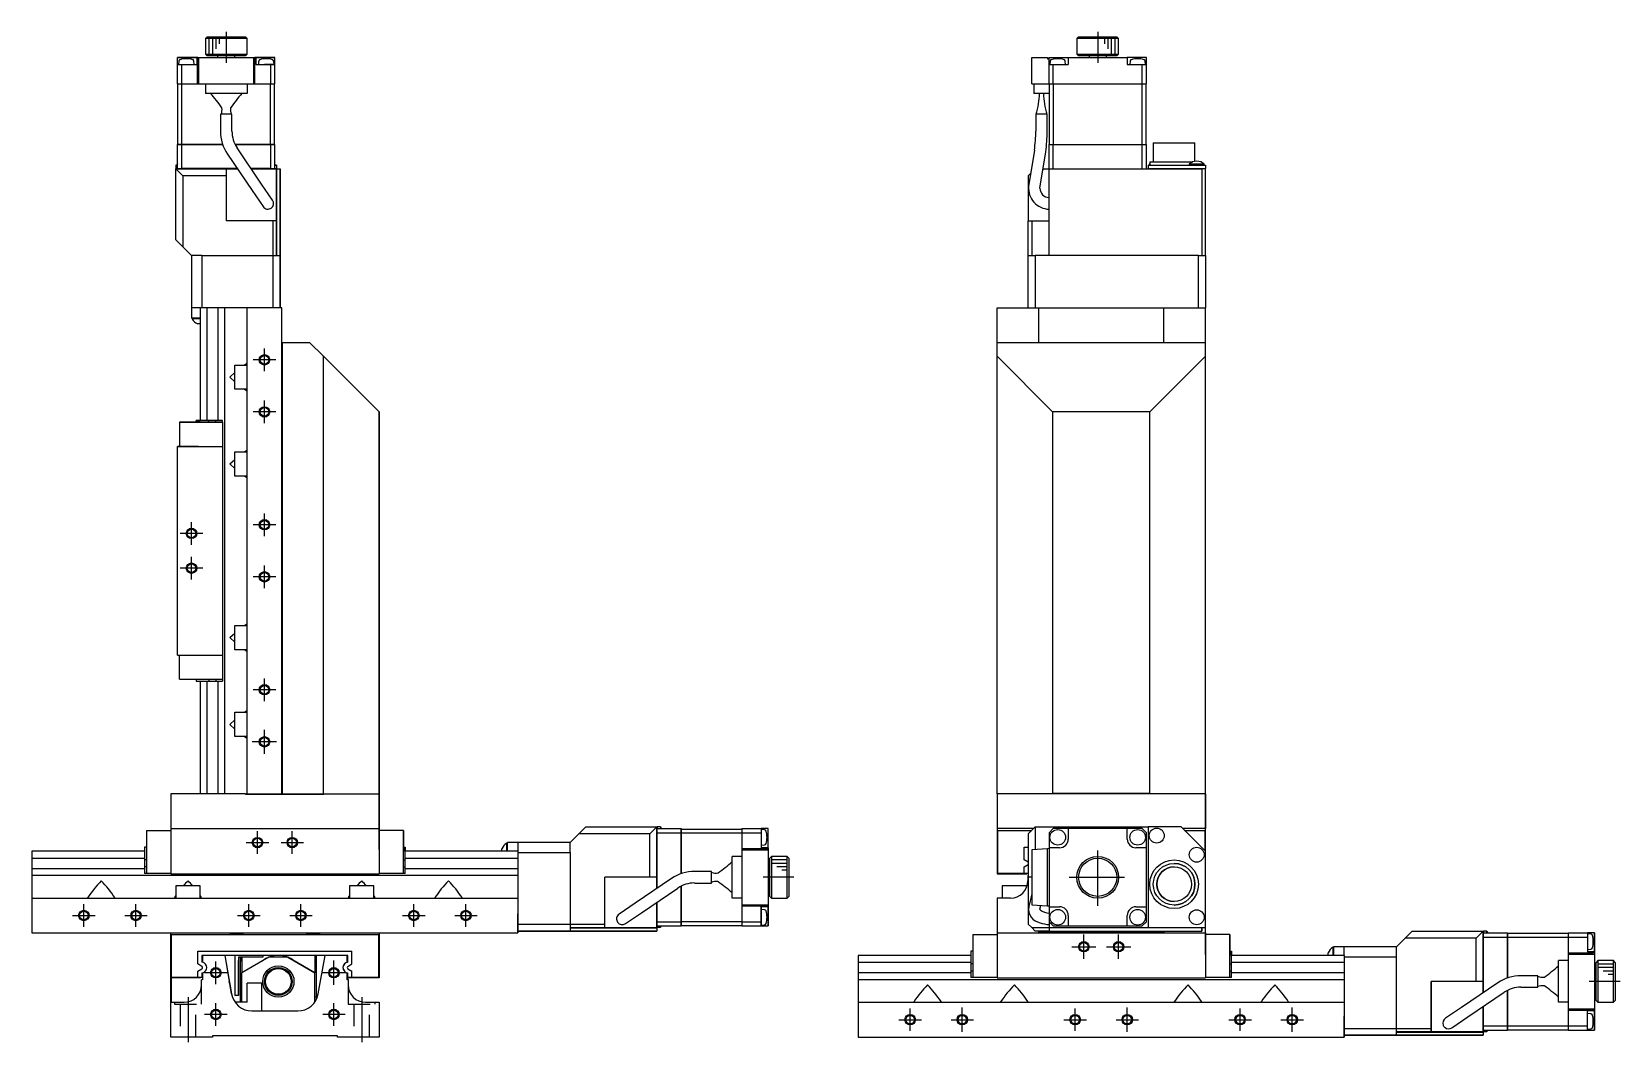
# Model space of a CAD drawing. Extents: x -1 to 927, y -8 to 772.
# Drawn here: x 469.2 to 926.5, y 243.5 to 534.5 of the extents above; entities that cross this region are included whole.
import ezdxf

# ---------------------------------------------------------------- set-up
doc = ezdxf.new("R2010")
doc.units = 0
doc.header["$LTSCALE"] = 0.5
doc.linetypes.add('CENTER', pattern=[50.8, 31.75, -6.35, 6.35, -6.35])
doc.linetypes.add('DASHED', pattern=[19.05, 12.7, -6.35])
for name, color, linetype in [('MSM_CENTER', 1, 'CENTER'), ('MSM_CONTINUOUS', 7, 'CONTINUOUS'), ('MSM_DASHED', 4, 'DASHED'), ('MSM_NARROW', 5, 'CONTINUOUS')]:
    doc.layers.add(name, color=color, linetype=linetype)

msp = doc.modelspace()

# ---------------------------------------------------------------- linework, layer by layer
at = {"layer": 'MSM_CENTER'}
for p, q in [((525.17, 534.49), (525.17, 525.59)), ((776.1, 534.49), (776.1, 525.59)), ((539.42, 440.04), (532.92, 440.04)), ((536.17, 436.79), (536.17, 443.29)), ((536.17, 421.79), (536.17, 428.29)), ((539.42, 425.04), (532.92, 425.04)), ((536.17, 389.29), (536.17, 395.79)), ((518.42, 390.04), (511.92, 390.04)), ((515.17, 386.79), (515.17, 393.29)), ((539.42, 392.54), (532.92, 392.54)), ((518.42, 380.04), (511.92, 380.04)), ((515.17, 376.79), (515.17, 383.29)), ((536.17, 374.29), (536.17, 380.79)), ((539.42, 377.54), (532.92, 377.54)), ((536.17, 341.79), (536.17, 348.29)), ((539.42, 345.04), (532.92, 345.04)), ((539.67, 330.04), (532.67, 330.04)), ((536.17, 326.54), (536.17, 333.54)), ((534.17, 297.81), (534.17, 304.27)), ((544.17, 297.81), (544.17, 304.27)), ((530.94, 301.04), (537.4, 301.04)), ((540.94, 301.04), (547.4, 301.04)), ((776.1, 282.84), (776.1, 299.24)), ((688.62, 291.04), (679.72, 291.04)), ((767.9, 291.04), (784.3, 291.04)), ((480.94, 280.04), (487.4, 280.04)), ((484.17, 276.81), (484.17, 283.27)), ((495.94, 280.04), (502.4, 280.04)), ((499.17, 276.81), (499.17, 283.27)), ((528.44, 280.04), (534.9, 280.04)), ((531.67, 276.81), (531.67, 283.27)), ((543.44, 280.04), (549.9, 280.04)), ((546.67, 276.81), (546.67, 283.27)), ((575.94, 280.04), (582.4, 280.04)), ((579.17, 276.81), (579.17, 283.27)), ((590.94, 280.04), (597.4, 280.04)), ((594.17, 276.81), (594.17, 283.27)), ((772.1, 267.54), (772.1, 274.54)), ((782.1, 267.54), (782.1, 274.54)), ((768.6, 271.04), (775.6, 271.04)), ((778.6, 271.04), (785.6, 271.04)), ((522.17, 260.31), (522.17, 266.77)), ((556.17, 260.04), (556.17, 267.04)), ((525.4, 263.54), (518.94, 263.54)), ((559.67, 263.54), (552.67, 263.54)), ((926.55, 261.04), (917.65, 261.04)), ((514.17, 256.54), (514.17, 243.54)), ((564.17, 256.54), (564.17, 243.54)), ((522.17, 248.31), (522.17, 254.77)), ((556.17, 248.31), (556.17, 254.77)), ((722.1, 246.81), (722.1, 253.27)), ((737.1, 246.54), (737.1, 253.54)), ((769.6, 246.81), (769.6, 253.27)), ((784.6, 246.54), (784.6, 253.54)), ((817.1, 246.81), (817.1, 253.27)), ((832.1, 246.54), (832.1, 253.54)), ((525.4, 251.54), (518.94, 251.54)), ((559.4, 251.54), (552.94, 251.54)), ((718.87, 250.04), (725.33, 250.04)), ((733.87, 250.04), (740.33, 250.04)), ((766.37, 250.04), (772.83, 250.04)), ((781.37, 250.04), (787.83, 250.04)), ((813.87, 250.04), (820.33, 250.04)), ((828.87, 250.04), (835.33, 250.04))]:
    msp.add_line(p, q, dxfattribs=at)
at = {"layer": 'MSM_CONTINUOUS'}
for p, q in [((519.67, 533.04), (519.17, 532.54)), ((519.17, 532.54), (519.17, 528.04)), ((531.17, 532.54), (519.17, 532.54)), ((519.67, 533.04), (530.67, 533.04)), ((531.17, 532.54), (530.67, 533.04)), ((531.17, 528.04), (531.17, 532.54)), ((770.6, 533.04), (770.1, 532.54)), ((782.1, 532.54), (770.1, 532.54)), ((770.1, 532.54), (770.1, 528.04)), ((770.6, 533.04), (781.6, 533.04)), ((782.1, 532.54), (781.6, 533.04)), ((782.1, 528.04), (782.1, 532.54)), ((511.17, 519.54), (511.17, 527.04)), ((516.95, 527.04), (511.17, 527.04)), ((511.17, 527.04), (539.17, 527.04)), ((511.5, 526.03), (511.42, 525.04)), ((515.92, 525.04), (515.83, 526.03)), ((516.67, 527.04), (516.67, 525.04)), ((516.92, 519.54), (516.92, 526.74)), ((516.92, 526.74), (516.95, 526.74)), ((516.95, 527.04), (516.95, 526.74)), ((517.27, 519.54), (517.27, 527.04)), ((519.17, 528.04), (519.67, 527.54)), ((519.17, 528.04), (531.17, 528.04)), ((530.67, 527.54), (519.67, 527.54)), ((522.67, 527.54), (522.67, 527.04)), ((527.67, 527.04), (527.67, 527.54)), ((530.67, 527.54), (531.17, 528.04)), ((533.07, 519.54), (533.07, 527.04)), ((533.38, 527.04), (533.38, 526.74)), ((539.17, 527.04), (533.38, 527.04)), ((533.38, 526.74), (533.42, 526.74)), ((533.42, 519.54), (533.42, 526.74)), ((533.67, 527.04), (533.67, 525.04)), ((534.5, 526.03), (534.42, 525.04)), ((538.92, 525.04), (538.83, 526.03)), ((539.17, 519.54), (539.17, 527.04)), ((757.1, 519.54), (757.1, 527.04)), ((757.1, 527.04), (761.6, 527.04)), ((761.6, 527.04), (761.6, 526.74)), ((761.6, 526.74), (762.1, 526.74)), ((762.1, 519.54), (762.1, 527.04)), ((762.1, 527.04), (767.6, 527.04)), ((762.43, 526.03), (762.35, 525.04)), ((766.85, 525.04), (766.76, 526.03)), ((767.6, 527.04), (767.6, 525.04)), ((767.6, 527.04), (784.6, 527.04)), ((770.1, 528.04), (782.1, 528.04)), ((770.1, 528.04), (770.6, 527.54)), ((781.6, 527.54), (770.6, 527.54)), ((773.6, 527.54), (773.6, 527.04)), ((778.6, 527.04), (778.6, 527.54)), ((781.6, 527.54), (782.1, 528.04)), ((784.6, 527.04), (784.6, 525.04)), ((790.1, 527.04), (784.6, 527.04)), ((785.43, 526.03), (785.35, 525.04)), ((789.85, 525.04), (789.76, 526.03)), ((790.1, 519.54), (790.1, 527.04)), ((511.17, 525.04), (516.67, 525.04)), ((512.37, 519.54), (512.37, 525.04)), ((533.67, 525.04), (539.17, 525.04)), ((538.92, 525.04), (536.17, 525.04)), ((537.97, 519.54), (537.97, 525.04)), ((539.17, 525.04), (538.92, 525.04)), ((762.1, 525.04), (767.6, 525.04)), ((763.3, 519.54), (763.3, 525.04)), ((784.6, 525.04), (790.1, 525.04)), ((788.9, 519.54), (788.9, 525.04)), ((790.1, 519.54), (790.1, 525.04)), ((511.17, 519.54), (539.17, 519.54)), ((511.27, 502.04), (511.27, 519.54)), ((512.41, 502.04), (512.41, 519.54)), ((519.17, 519.54), (519.17, 516.74)), ((531.17, 519.54), (531.17, 516.74)), ((537.93, 502.04), (537.93, 519.54)), ((539.07, 502.04), (539.07, 519.54)), ((757.1, 519.54), (763.3, 519.54)), ((757.7, 519.54), (757.7, 516.74)), ((762.1, 519.54), (762.1, 516.74)), ((762.1, 519.54), (762.1, 516.74)), ((762.2, 502.04), (762.2, 519.54)), ((763.3, 519.54), (788.9, 519.54)), ((763.34, 502.04), (763.34, 519.54)), ((788.86, 502.04), (788.86, 519.54)), ((788.9, 519.54), (790.1, 519.54)), ((790, 502.04), (790, 519.54)), ((790, 502.04), (790, 519.54)), ((531.17, 516.74), (519.17, 516.74)), ((526.43, 512.6), (526.47, 512.69)), ((762.1, 516.74), (757.7, 516.74)), ((526.82, 510.74), (523.52, 510.74)), ((523.52, 510.74), (523.52, 505.88)), ((526.82, 505.88), (526.82, 510.74)), ((761.55, 510.74), (758.25, 510.74)), ((758.25, 510.74), (758.25, 505.88)), ((761.55, 505.88), (761.55, 510.74)), ((511.17, 495.04), (511.17, 502.04)), ((511.17, 502.04), (524.16, 502.04)), ((524.16, 502.04), (511.17, 502.04)), ((512.37, 495.14), (512.37, 502.04)), ((525.55, 499.24), (532.63, 488.79)), ((539.17, 502.04), (527.73, 502.04)), ((527.73, 502.04), (539.17, 502.04)), ((535.36, 490.65), (528.28, 501.09)), ((537.97, 495.14), (537.97, 502.04)), ((539.17, 495.04), (539.17, 502.04)), ((757.86, 500.43), (756.21, 489.98)), ((759.47, 489.46), (761.12, 499.91)), ((762.1, 495.14), (762.1, 502.04)), ((762.1, 502.04), (763.3, 502.04)), ((763.3, 495.04), (763.3, 502.04)), ((763.3, 502.04), (788.9, 502.04)), ((788.9, 502.04), (790.1, 502.04)), ((788.9, 495.04), (788.9, 502.04)), ((790.1, 495.04), (790.1, 502.04)), ((792.1, 502.54), (804.1, 502.54)), ((792.1, 502.54), (792.1, 497.04)), ((804.1, 497.2), (804.1, 502.54)), ((510.67, 496.04), (510.67, 495.14)), ((510.67, 496.04), (511.17, 496.04)), ((511.17, 496.04), (510.67, 496.04)), ((510.77, 495.04), (510.67, 495.14)), ((510.67, 495.14), (511.17, 495.14)), ((512.67, 493.04), (510.67, 495.04)), ((510.67, 495.04), (528.39, 495.04)), ((510.67, 474.54), (510.67, 495.04)), ((510.67, 495.04), (528.39, 495.04)), ((528.39, 495.04), (510.77, 495.04)), ((511.17, 496.34), (511.02, 496.34)), ((511.02, 496.34), (511.02, 496.04)), ((512.27, 495.04), (512.37, 495.14)), ((528.33, 495.14), (512.37, 495.14)), ((525.17, 495.04), (525.17, 480.04)), ((537.97, 495.14), (532.31, 495.14)), ((539.57, 495.04), (532.38, 495.04)), ((532.38, 495.04), (539.67, 495.04)), ((532.38, 495.04), (538.77, 495.04)), ((537.97, 495.14), (538.07, 495.04)), ((539.17, 496.04), (539.67, 496.04)), ((539.67, 496.04), (539.17, 496.04)), ((539.17, 495.14), (539.67, 495.14)), ((539.67, 495.14), (539.57, 495.04)), ((539.57, 495.04), (539.67, 495.04)), ((539.67, 496.04), (539.67, 495.14)), ((539.67, 496.04), (539.67, 495.14)), ((539.67, 495.04), (539.67, 494.94)), ((539.77, 495.04), (539.67, 494.94)), ((539.67, 470.04), (539.67, 495.04)), ((539.77, 495.04), (539.67, 494.94)), ((539.77, 495.04), (540.67, 495.04)), ((539.77, 495.04), (540.67, 495.04)), ((539.77, 470.04), (539.77, 495.04)), ((540.67, 495.04), (540.67, 455.04)), ((540.67, 455.04), (540.67, 495.04)), ((760.35, 495.04), (762.1, 495.04)), ((762.1, 495.14), (762.2, 495.04)), ((762.1, 495.04), (806.1, 495.04)), ((762.1, 470.14), (762.1, 495.04)), ((790.6, 496.04), (807.1, 496.04)), ((790.6, 496.04), (790.6, 495.14)), ((790.6, 495.14), (807.1, 495.14)), ((790.6, 495.14), (790.7, 495.04)), ((791.1, 496.34), (790.95, 496.34)), ((790.95, 496.34), (790.95, 496.04)), ((791.1, 497.04), (803.52, 497.04)), ((791.1, 497.04), (791.1, 496.04)), ((806.75, 496.34), (802.45, 496.34)), ((802.45, 496.34), (802.45, 496.04)), ((806.1, 495.04), (806.1, 494.94)), ((806.1, 495.04), (806.1, 470.04)), ((807.1, 495.04), (806.1, 495.04)), ((806.1, 494.94), (806.1, 470.14)), ((806.75, 496.04), (806.75, 496.34)), ((807, 495.04), (807.1, 495.14)), ((807.1, 496.04), (807.1, 495.14)), ((807.1, 496.04), (807.1, 495.14)), ((807.1, 470.04), (807.1, 495.04)), ((512.67, 493.04), (512.67, 472.54)), ((525.17, 493.04), (512.67, 493.04)), ((538.51, 486.01), (535.36, 490.65)), ((756.81, 493.75), (756.1, 493.04)), ((756.1, 493.04), (756.1, 480.04)), ((532.63, 488.79), (535.77, 484.16)), ((539.67, 480.04), (525.17, 480.04)), ((538.67, 455.04), (538.67, 480.04)), ((756.1, 470.04), (756.1, 480.04)), ((756.1, 480.04), (762.1, 480.04)), ((757.1, 480.04), (757.1, 470.04)), ((510.67, 474.54), (515.17, 470.04)), ((515.17, 470.04), (515.17, 452.04)), ((518.17, 470.04), (515.17, 470.04)), ((518.05, 470.04), (540.67, 470.04)), ((518.17, 470.04), (518.17, 455.04)), ((756.1, 470.04), (758.1, 470.04)), ((756.1, 455.04), (756.1, 470.04)), ((758.1, 470.04), (758.1, 455.04)), ((805.1, 470.04), (758.1, 470.04)), ((762.1, 470.04), (762.1, 470.14)), ((805.1, 455.04), (805.1, 470.04)), ((805.1, 470.04), (807.1, 470.04)), ((807.1, 470.04), (807.1, 455.04)), ((526.17, 455.04), (515.17, 455.04)), ((517.67, 455.04), (517.67, 422.54)), ((519.63, 422.54), (519.63, 455.04)), ((522.7, 455.04), (522.7, 422.54)), ((531.17, 455.04), (524.67, 455.04)), ((524.67, 455.04), (524.67, 315.04)), ((541.17, 455.04), (526.17, 455.04)), ((538.77, 455.04), (531.17, 455.04)), ((531.17, 315.04), (531.17, 455.04)), ((540.67, 455.04), (535.67, 455.04)), ((540.67, 455.04), (538.77, 455.04)), ((541.17, 455.04), (540.67, 455.04)), ((541.17, 455.04), (540.87, 455.04)), ((541.17, 315.04), (541.17, 455.04)), ((747.1, 445.04), (747.1, 455.04)), ((747.1, 455.04), (759.1, 455.04)), ((759.1, 445.04), (759.1, 455.04)), ((759.1, 455.04), (795.1, 455.04)), ((795.1, 445.04), (795.1, 455.04)), ((795.1, 455.04), (807.1, 455.04)), ((807.1, 445.04), (807.1, 455.04)), ((517.67, 452.04), (515.17, 452.04)), ((515.32, 452.04), (515.32, 451.84)), ((517.67, 451.84), (515.32, 451.84)), ((517.67, 450.39), (516.95, 450.39)), ((541.17, 445.04), (549.17, 445.04)), ((541.27, 445.04), (541.27, 315.04)), ((549.17, 445.04), (553.17, 441.04)), ((553.17, 441.04), (549.17, 445.04)), ((747.1, 445.04), (807.1, 445.04)), ((747.1, 315.04), (747.1, 445.04)), ((807.1, 314.94), (807.1, 445.04)), ((807.1, 314.94), (807.1, 445.04)), ((553.17, 441.04), (569.17, 425.04)), ((553.17, 315.04), (553.17, 441.04)), ((569.17, 425.04), (553.17, 441.04)), ((763.1, 425.04), (747.1, 441.04)), ((807.1, 441.04), (791.1, 425.04)), ((526.17, 435.04), (527.67, 436.36)), ((527.67, 433.72), (526.17, 435.04)), ((527.67, 431.54), (527.67, 438.54)), ((527.67, 438.54), (531.17, 438.54)), ((530.3, 438.54), (531.04, 438.94)), ((531.04, 438.94), (531.17, 438.79)), ((531.17, 431.54), (527.67, 431.54)), ((531.04, 431.14), (530.3, 431.54)), ((531.17, 431.3), (531.04, 431.14)), ((524.07, 422.04), (511.67, 422.04)), ((511.67, 422.04), (517.67, 422.04)), ((511.67, 422.04), (511.67, 415.04)), ((524.07, 422.54), (516.47, 422.54)), ((516.47, 422.04), (516.47, 422.54)), ((516.47, 422.54), (517.67, 422.54)), ((516.47, 422.04), (524.07, 422.04)), ((520.14, 422.04), (520.14, 422.54)), ((522.19, 422.04), (522.19, 422.54)), ((524.07, 422.04), (524.07, 422.54)), ((524.07, 422.04), (524.07, 415.04)), ((569.17, 315.14), (569.17, 425.04)), ((569.17, 425.04), (569.17, 315.14)), ((791.1, 425.04), (763.1, 425.04)), ((763.1, 425.04), (763.1, 315.14)), ((791.1, 315.14), (791.1, 425.04)), ((511.17, 355.04), (511.17, 415.04)), ((511.17, 415.04), (524.17, 415.04)), ((511.52, 415.04), (511.17, 415.04)), ((511.17, 415.04), (511.52, 415.04)), ((517.17, 415.04), (511.17, 415.04)), ((524.17, 415.04), (524.07, 415.04)), ((524.17, 355.04), (524.17, 415.04)), ((527.67, 406.54), (527.67, 413.54)), ((527.67, 413.54), (531.17, 413.54)), ((530.3, 413.54), (531.04, 413.94)), ((531.04, 413.94), (531.17, 413.79)), ((526.17, 410.04), (527.67, 411.36)), ((527.67, 408.72), (526.17, 410.04)), ((531.17, 406.54), (527.67, 406.54)), ((531.04, 406.14), (530.3, 406.54)), ((531.17, 406.3), (531.04, 406.14)), ((526.17, 360.04), (527.67, 361.36)), ((527.67, 356.54), (527.67, 363.54)), ((527.67, 363.54), (531.17, 363.54)), ((530.3, 363.54), (531.04, 363.94)), ((531.04, 363.94), (531.17, 363.79)), ((527.67, 358.72), (526.17, 360.04)), ((511.17, 355.04), (524.17, 355.04)), ((511.67, 348.04), (511.67, 355.04)), ((524.07, 355.04), (524.07, 347.54)), ((531.17, 356.54), (527.67, 356.54)), ((531.04, 356.14), (530.3, 356.54)), ((531.17, 356.3), (531.04, 356.14)), ((511.67, 348.04), (524.07, 348.04)), ((516.47, 348.04), (516.47, 347.54)), ((520.14, 348.04), (520.14, 347.54)), ((522.19, 348.04), (522.19, 347.54)), ((516.47, 347.54), (524.07, 347.54)), ((517.67, 347.54), (517.67, 315.04)), ((519.63, 315.04), (519.63, 347.54)), ((522.7, 347.54), (522.7, 315.04)), ((527.67, 331.54), (527.67, 338.54)), ((527.67, 338.54), (531.17, 338.54)), ((530.3, 338.54), (531.04, 338.94)), ((531.04, 338.94), (531.17, 338.79)), ((526.17, 335.04), (527.67, 336.36)), ((527.67, 333.72), (526.17, 335.04)), ((531.17, 331.54), (527.67, 331.54)), ((531.04, 331.14), (530.3, 331.54)), ((531.17, 331.3), (531.04, 331.14)), ((530.67, 315.04), (509.17, 315.04)), ((509.17, 315.04), (509.17, 292.04)), ((530.67, 314.94), (530.67, 315.04)), ((530.67, 315.04), (531.17, 315.04)), ((530.67, 314.94), (553.27, 314.94)), ((531.17, 315.04), (541.17, 315.04)), ((541.27, 315.04), (541.17, 315.04)), ((541.27, 315.04), (569.17, 315.04)), ((553.27, 314.94), (553.27, 315.04)), ((569.17, 315.14), (569.07, 315.04)), ((569.07, 315.04), (569.17, 315.14)), ((569.17, 315.04), (569.17, 292.04)), ((569.17, 304.54), (569.17, 315.04)), ((807.1, 315.04), (747.1, 315.04)), ((747.1, 315.04), (747.1, 292.04)), ((763, 315.04), (763.1, 315.14)), ((791.1, 315.14), (763.1, 315.14)), ((791.1, 315.14), (791.2, 315.04)), ((807.1, 315.04), (807.1, 305.04)), ((807.1, 298.54), (807.1, 315.04)), ((502.17, 304.54), (502.17, 292.14)), ((502.17, 304.54), (509.17, 304.54)), ((509.17, 305.04), (569.17, 305.04)), ((569.17, 304.69), (569.17, 305.04)), ((569.17, 304.69), (569.17, 305.04)), ((569.17, 299.04), (569.17, 304.54)), ((576.17, 304.54), (569.17, 304.54)), ((576.17, 292.14), (576.17, 304.54)), ((576.17, 304.54), (576.17, 298.54)), ((628.67, 305.54), (624.27, 301.14)), ((647.17, 303.54), (626.67, 303.54)), ((628.67, 305.54), (649.17, 305.54)), ((647.17, 303.54), (649.17, 305.54)), ((647.17, 291.04), (647.17, 303.54)), ((649.17, 305.44), (649.27, 305.54)), ((649.17, 287.82), (649.17, 305.54)), ((649.17, 287.82), (649.17, 305.54)), ((649.17, 305.04), (656.17, 305.04)), ((649.17, 305.04), (649.17, 303.94)), ((649.17, 305.04), (649.17, 298.54)), ((649.17, 303.94), (649.27, 303.84)), ((650.17, 305.54), (649.27, 305.54)), ((649.27, 305.54), (649.27, 305.04)), ((649.27, 303.84), (656.17, 303.84)), ((649.27, 287.88), (649.27, 303.84)), ((650.17, 305.54), (650.17, 305.04)), ((650.46, 305.19), (650.17, 305.19)), ((650.46, 305.04), (650.46, 305.19)), ((656.17, 305.04), (656.17, 303.84)), ((656.17, 292.06), (656.17, 305.04)), ((656.17, 304.94), (673.67, 304.94)), ((656.17, 303.8), (656.17, 304.94)), ((656.17, 303.84), (656.17, 292.06)), ((656.17, 303.8), (673.67, 303.8)), ((673.67, 305.04), (679.17, 305.04)), ((673.67, 305.04), (673.67, 303.84)), ((673.67, 303.84), (673.67, 278.24)), ((673.67, 303.84), (679.17, 303.84)), ((681.17, 305.04), (679.17, 305.04)), ((679.17, 305.04), (679.17, 303.84)), ((679.17, 305.04), (679.17, 299.54)), ((680.15, 304.71), (679.17, 304.79)), ((679.17, 303.84), (679.17, 299.54)), ((681.17, 299.54), (681.17, 305.04)), ((681.17, 299.54), (681.17, 305.04)), ((757.6, 305.04), (747.1, 305.04)), ((747.3, 292.14), (747.3, 304.54)), ((747.3, 304.54), (757.1, 304.54)), ((756.1, 303.54), (758.1, 305.54)), ((756.1, 303.54), (756.1, 277.54)), ((758.1, 305.54), (758.1, 299.01)), ((758.1, 305.54), (790.6, 305.54)), ((763.3, 305.04), (762.1, 303.84)), ((762.1, 303.84), (762.1, 278.24)), ((767.6, 305.04), (763.3, 305.04)), ((767.6, 305.04), (767.6, 302.04)), ((788.9, 305.04), (767.6, 305.04)), ((784.6, 302.04), (784.6, 305.04)), ((790.1, 303.84), (788.9, 305.04)), ((790.1, 303.84), (788.9, 305.04)), ((790.1, 299.54), (790.1, 303.84)), ((790.1, 278.24), (790.1, 303.84)), ((790.6, 305.54), (790.6, 276.54)), ((800.1, 305.54), (790.6, 305.54)), ((807.1, 298.54), (800.1, 305.54)), ((807.1, 305.04), (800.6, 305.04)), ((801.1, 304.54), (806.9, 304.54)), ((806.9, 304.54), (806.9, 298.74)), ((807.1, 302.54), (807.1, 305.04)), ((469.17, 298.54), (469.17, 275.04)), ((501.67, 298.54), (469.17, 298.54)), ((501.67, 299.74), (501.67, 292.14)), ((502.17, 299.74), (501.67, 299.74)), ((576.17, 299.74), (576.67, 299.74)), ((576.67, 292.14), (576.67, 299.74)), ((576.67, 299.74), (576.67, 298.54)), ((609.17, 298.54), (576.67, 298.54)), ((604.52, 298.54), (604.52, 299.26)), ((605.97, 298.54), (605.97, 300.89)), ((606.17, 300.89), (605.97, 300.89)), ((624.17, 301.04), (606.17, 301.04)), ((606.17, 298.54), (606.17, 301.04)), ((609.17, 301.04), (609.17, 275.04)), ((624.17, 298.04), (609.17, 298.04)), ((624.17, 301.04), (624.27, 301.14)), ((624.17, 298.04), (624.17, 301.04)), ((624.17, 298.16), (624.17, 275.54)), ((649.17, 298.54), (649.17, 287.82)), ((673.67, 299.29), (680.87, 299.29)), ((673.67, 298.94), (681.17, 298.94)), ((679.17, 300.29), (680.15, 300.38)), ((681.17, 299.54), (679.17, 299.54)), ((680.87, 299.29), (680.87, 299.26)), ((681.17, 299.26), (680.87, 299.26)), ((681.17, 299.54), (681.17, 282.54)), ((681.17, 299.26), (681.17, 299.54)), ((754.9, 296.07), (754.9, 299.74)), ((754.9, 299.74), (756.1, 299.74)), ((761.6, 299.26), (757.1, 298.94)), ((757.1, 298.94), (757.1, 283.14)), ((762.1, 299.29), (761.6, 299.26)), ((761.6, 282.83), (761.6, 299.26)), ((765.1, 299.54), (762.1, 299.54)), ((790.1, 299.54), (787.1, 299.54)), ((790.1, 282.54), (790.1, 299.54)), ((807.1, 298.54), (807.1, 299.54)), ((807.1, 276.54), (807.1, 298.54)), ((807.1, 276.54), (807.1, 298.54)), ((469.17, 296.58), (501.67, 296.58)), ((501.67, 293.51), (469.17, 293.51)), ((502.17, 296.07), (501.67, 296.07)), ((502.17, 294.02), (501.67, 294.02)), ((576.17, 296.07), (576.67, 296.07)), ((576.17, 294.02), (576.67, 294.02)), ((576.67, 296.58), (609.17, 296.58)), ((609.17, 293.51), (576.67, 293.51)), ((670.87, 285.04), (670.87, 297.04)), ((673.67, 297.04), (670.87, 297.04)), ((681.67, 293.54), (681.17, 293.54)), ((682.17, 297.04), (681.67, 296.54)), ((681.67, 285.54), (681.67, 296.54)), ((686.67, 297.04), (682.17, 297.04)), ((682.17, 297.04), (682.17, 285.04)), ((687.17, 296.54), (686.67, 297.04)), ((686.67, 285.04), (686.67, 297.04)), ((687.17, 296.54), (687.17, 285.54)), ((756.09, 295.38), (754.9, 296.07)), ((754.9, 294.02), (756.09, 294.71)), ((754.9, 292.14), (754.9, 294.02)), ((609.17, 291.54), (469.17, 291.54)), ((509.17, 292.14), (501.67, 292.14)), ((509.17, 292.04), (569.17, 292.04)), ((510.67, 288.54), (510.67, 285.04)), ((517.67, 288.54), (510.67, 288.54)), ((517.67, 285.04), (517.67, 288.54)), ((567.67, 288.54), (560.67, 288.54)), ((560.67, 288.54), (560.67, 285.04)), ((567.67, 285.04), (567.67, 288.54)), ((576.67, 292.14), (569.17, 292.14)), ((649.17, 291.04), (634.17, 291.04)), ((634.17, 276.54), (634.17, 291.04)), ((653.37, 290.66), (642.92, 283.58)), ((656.17, 277.04), (656.17, 288.49)), ((656.17, 288.49), (656.17, 278.24)), ((664.87, 292.69), (660.01, 292.69)), ((660.01, 289.39), (664.87, 289.39)), ((664.87, 289.39), (664.87, 292.69)), ((666.72, 289.78), (666.81, 289.74)), ((681.17, 288.54), (681.67, 288.54)), ((747.1, 292.04), (755.7, 292.04)), ((756.1, 292.14), (747.3, 292.14)), ((755.6, 288.54), (748.6, 288.54)), ((748.6, 288.54), (748.6, 285.04)), ((755.6, 288.08), (755.6, 288.54)), ((755.7, 292.04), (755.7, 292.14)), ((755.7, 292.04), (755.7, 292.14)), ((756, 291.54), (756, 290.04)), ((756, 291.54), (756.1, 291.54)), ((757.1, 291.04), (756.1, 291.04)), ((469.17, 285.04), (609.17, 285.04)), ((485.43, 285.04), (485.27, 285.17)), ((492.91, 285.04), (493.07, 285.17)), ((510.43, 285.04), (510.27, 285.17)), ((517.91, 285.04), (518.07, 285.17)), ((560.43, 285.04), (560.27, 285.17)), ((567.91, 285.04), (568.07, 285.17)), ((585.43, 285.04), (585.27, 285.17)), ((592.91, 285.04), (593.07, 285.17)), ((642.92, 283.58), (638.28, 280.44)), ((644.77, 280.85), (655.22, 287.93)), ((649.17, 283.83), (649.17, 277.44)), ((649.17, 276.64), (649.17, 283.83)), ((649.17, 283.83), (649.17, 276.54)), ((649.27, 278.24), (649.27, 283.9)), ((673.67, 285.04), (670.87, 285.04)), ((681.67, 285.54), (682.17, 285.04)), ((682.17, 285.04), (686.67, 285.04)), ((686.67, 285.04), (687.17, 285.54)), ((747.1, 285.04), (747.1, 275.04)), ((751, 285.04), (747.1, 285.04)), ((757.1, 286.31), (756.23, 282.59)), ((609.17, 275.54), (609.17, 280.54)), ((640.13, 277.71), (644.77, 280.85)), ((673.67, 283.14), (681.17, 283.14)), ((673.67, 282.79), (680.87, 282.79)), ((681.17, 282.54), (679.17, 282.54)), ((679.17, 282.54), (679.17, 278.24)), ((679.17, 277.04), (679.17, 282.54)), ((680.15, 281.71), (679.17, 281.79)), ((681.17, 282.83), (680.87, 282.83)), ((680.87, 282.83), (680.87, 282.79)), ((681.17, 282.54), (681.17, 282.83)), ((681.17, 277.04), (681.17, 282.54)), ((681.17, 282.54), (681.17, 277.04)), ((757.1, 283.14), (761.6, 282.83)), ((759.44, 281.84), (759.71, 282.96)), ((759.49, 281.78), (759.45, 281.85)), ((759.57, 281.68), (759.49, 281.78)), ((761.6, 282.83), (762.1, 282.79)), ((762.1, 282.54), (765.1, 282.54)), ((767.6, 280.04), (767.6, 277.04)), ((784.6, 277.04), (784.6, 280.04)), ((787.1, 282.54), (790.1, 282.54)), ((469.17, 275.04), (609.17, 275.04)), ((509.17, 262.04), (509.17, 275.04)), ((509.37, 262.14), (509.37, 274.54)), ((509.37, 274.54), (568.97, 274.54)), ((526.37, 274.69), (526.37, 275.04)), ((526.37, 274.69), (526.37, 275.04)), ((529.97, 274.69), (526.37, 274.69)), ((529.97, 275.04), (529.97, 274.69)), ((548.37, 274.69), (548.37, 275.04)), ((548.37, 274.69), (548.37, 275.04)), ((551.97, 274.69), (548.37, 274.69)), ((551.97, 275.04), (551.97, 274.69)), ((568.97, 274.54), (568.97, 262.14)), ((569.17, 275.04), (569.17, 262.04)), ((569.17, 275.04), (569.17, 272.54)), ((609.17, 277.54), (634.17, 277.54)), ((649.17, 275.54), (609.17, 275.54)), ((609.17, 275.54), (649.17, 275.54)), ((609.17, 275.04), (609.17, 275.54)), ((609.17, 275.34), (609.17, 275.04)), ((624.17, 276.54), (649.17, 276.54)), ((624.17, 276.44), (649.17, 276.44)), ((649.17, 276.54), (649.07, 276.54)), ((649.17, 276.44), (649.07, 276.54)), ((649.17, 276.44), (649.07, 276.54)), ((649.27, 278.24), (649.17, 278.14)), ((649.17, 278.14), (649.17, 277.04)), ((649.17, 277.04), (656.17, 277.04)), ((649.17, 277.04), (656.17, 277.04)), ((649.17, 276.64), (649.17, 276.54)), ((649.27, 276.54), (649.17, 276.64)), ((649.17, 276.44), (649.17, 275.54)), ((649.17, 276.44), (649.17, 275.54)), ((649.27, 278.24), (656.17, 278.24)), ((649.27, 277.04), (649.27, 276.54)), ((650.17, 276.54), (649.27, 276.54)), ((650.17, 277.04), (650.17, 276.54)), ((650.17, 276.54), (650.17, 277.04)), ((656.17, 277.14), (656.17, 278.29)), ((656.17, 278.29), (673.67, 278.29)), ((656.17, 278.24), (656.17, 277.04)), ((656.17, 277.14), (673.67, 277.14)), ((656.17, 277.14), (673.67, 277.14)), ((673.67, 278.24), (679.17, 278.24)), ((673.67, 278.24), (673.67, 277.04)), ((673.67, 277.04), (681.17, 277.04)), ((673.67, 277.04), (679.17, 277.04)), ((679.17, 278.24), (679.17, 277.04)), ((679.17, 277.29), (680.15, 277.38)), ((740.1, 274.54), (740.1, 262.14)), ((740.1, 274.54), (747.1, 274.54)), ((747.1, 275.04), (759.1, 275.04)), ((747.1, 275.04), (747.1, 262.04)), ((756.1, 277.54), (757.1, 276.54)), ((757.1, 276.54), (762.1, 276.54)), ((757.1, 276.54), (758.1, 275.54)), ((762.1, 275.54), (758.1, 275.54)), ((759.1, 275.34), (795.1, 275.34)), ((759.1, 275.04), (759.1, 275.34)), ((759.1, 275.04), (759.1, 275.34)), ((759.1, 275.04), (807.1, 275.04)), ((762.1, 278.24), (763.3, 277.04)), ((762.1, 278.24), (762.1, 276.54)), ((762.1, 276.54), (790.6, 276.54)), ((762.1, 276.44), (762.2, 276.54)), ((762.1, 276.44), (762.1, 275.54)), ((806.1, 276.44), (762.1, 276.44)), ((762.1, 275.54), (806.1, 275.54)), ((763.3, 277.04), (767.6, 277.04)), ((767.6, 277.04), (788.9, 277.04)), ((788.9, 277.04), (790.1, 278.24)), ((790.6, 276.54), (807.1, 276.54)), ((795.1, 275.34), (795.1, 275.04)), ((806.1, 275.54), (806.1, 276.54)), ((806.1, 276.54), (806.1, 275.54)), ((807.1, 275.04), (807.1, 276.54)), ((807.1, 275.04), (807.1, 276.54)), ((807.1, 275.04), (807.1, 262.04)), ((807.1, 275.04), (807.1, 274.69)), ((807.1, 274.69), (807.1, 275.04)), ((807.1, 268.84), (807.1, 275.04)), ((814.1, 274.54), (807.1, 274.54)), ((814.1, 262.14), (814.1, 274.54)), ((814.1, 274.54), (814.1, 268.54)), ((866.6, 275.54), (864.6, 273.54)), ((866.6, 275.54), (887.1, 275.54)), ((885.1, 273.54), (887.1, 275.54)), ((887.1, 257.82), (887.1, 275.54)), ((887.1, 275.54), (887.1, 257.82)), ((887.1, 275.44), (887.2, 275.54)), ((887.1, 257.82), (887.1, 275.44)), ((887.1, 275.04), (894.1, 275.04)), ((887.2, 275.54), (887.2, 275.04)), ((888.1, 275.54), (887.2, 275.54)), ((888.1, 275.54), (888.1, 275.04)), ((888.1, 275.04), (888.1, 275.54)), ((888.39, 275.19), (888.1, 275.19)), ((888.39, 275.04), (888.39, 275.19)), ((894.1, 275.04), (894.1, 262.06)), ((894.1, 262.06), (894.1, 275.04)), ((894.1, 274.94), (911.6, 274.94)), ((911.6, 275.04), (911.6, 269.29)), ((911.6, 275.04), (917.1, 275.04)), ((917.1, 275.04), (917.1, 269.54)), ((919.1, 275.04), (917.1, 275.04)), ((918.08, 274.71), (917.1, 274.79)), ((919.1, 269.26), (919.1, 275.04)), ((919.1, 275.04), (919.1, 247.04)), ((843.9, 268.54), (843.9, 270.89)), ((844.1, 270.89), (843.9, 270.89)), ((844.1, 268.54), (844.1, 271.04)), ((862.1, 271.04), (844.1, 271.04)), ((847.1, 268.54), (847.1, 271.04)), ((862.1, 271.04), (862.2, 271.14)), ((862.1, 245.54), (862.1, 271.04)), ((864.6, 273.54), (862.2, 271.14)), ((885.1, 273.54), (864.6, 273.54)), ((885.1, 261.04), (885.1, 273.54)), ((887.1, 273.94), (887.2, 273.84)), ((887.2, 257.88), (887.2, 273.84)), ((887.2, 273.84), (894.1, 273.84)), ((894.1, 273.8), (911.6, 273.8)), ((911.6, 273.84), (917.1, 273.84)), ((917.1, 270.29), (918.08, 270.38)), ((516.97, 266.07), (516.97, 269.74)), ((516.97, 269.74), (561.37, 269.74)), ((518.16, 265.38), (516.97, 266.07)), ((524.72, 268.54), (518.17, 268.54)), ((518.17, 268.54), (518.17, 266.62)), ((518.37, 268.54), (518.37, 266.58)), ((559.97, 268.54), (524.72, 268.54)), ((524.72, 268.54), (526.67, 257.5)), ((524.72, 268.54), (526.13, 260.54)), ((527.67, 268.54), (527.67, 257.04)), ((528.67, 268.04), (528.67, 257.04)), ((535.67, 268.04), (528.67, 268.04)), ((528.67, 268.04), (528.67, 267.04)), ((528.67, 257.04), (528.67, 267.04)), ((529.17, 268.04), (529.17, 255.04)), ((537.46, 268.04), (529.67, 263.54)), ((529.67, 268.04), (529.67, 263.54)), ((535.67, 268.54), (535.67, 268.04)), ((535.67, 268.54), (535.67, 268.04)), ((542.87, 268.04), (537.46, 268.04)), ((550.67, 263.54), (542.87, 268.04)), ((542.87, 268.04), (550.67, 263.54)), ((550.67, 268.54), (550.67, 263.54)), ((550.67, 268.54), (550.67, 263.54)), ((551.17, 256.54), (551.17, 268.54)), ((551.67, 257.5), (553.61, 268.54)), ((560.17, 268.54), (559.97, 268.54)), ((559.97, 266.58), (559.97, 268.54)), ((559.97, 266.58), (559.97, 268.54)), ((559.97, 268.24), (560.17, 268.04)), ((559.97, 268.24), (560.17, 268.04)), ((560.07, 268.14), (560.07, 268.54)), ((560.07, 266.6), (560.07, 268.14)), ((560.17, 266.62), (560.17, 268.54)), ((560.17, 265.38), (561.37, 266.07)), ((561.37, 266.07), (561.37, 269.74)), ((569.17, 269.54), (569.17, 262.04)), ((707.1, 268.54), (707.1, 245.04)), ((739.6, 268.54), (707.1, 268.54)), ((707.1, 266.58), (739.6, 266.58)), ((740.1, 269.74), (739.6, 269.74)), ((739.6, 269.74), (739.6, 262.14)), ((740.1, 266.07), (739.6, 266.07)), ((814.1, 269.74), (814.6, 269.74)), ((814.1, 266.07), (814.6, 266.07)), ((814.6, 262.14), (814.6, 269.74)), ((814.6, 269.74), (814.6, 268.54)), ((847.1, 268.54), (814.6, 268.54)), ((814.6, 266.58), (847.1, 266.58)), ((842.45, 268.54), (842.45, 269.26)), ((847.1, 268.54), (847.1, 245.04)), ((862.1, 268.04), (847.1, 268.04)), ((908.8, 255.04), (908.8, 267.04)), ((911.6, 267.04), (908.8, 267.04)), ((911.6, 269.29), (911.6, 268.94)), ((911.6, 269.29), (918.8, 269.29)), ((911.6, 268.94), (919.1, 268.94)), ((911.6, 268.94), (911.6, 253.14)), ((919.1, 269.54), (917.1, 269.54)), ((918.8, 269.26), (918.8, 269.29)), ((919.1, 269.26), (918.8, 269.26)), ((919.1, 269.26), (919.1, 268.94)), ((919.1, 268.94), (919.1, 253.14)), ((920.1, 267.04), (919.6, 266.54)), ((919.6, 255.54), (919.6, 266.54)), ((920.1, 267.04), (920.1, 255.04)), ((924.6, 267.04), (920.1, 267.04)), ((924.6, 255.04), (924.6, 267.04)), ((925.1, 266.54), (924.6, 267.04)), ((925.1, 266.54), (925.1, 255.54)), ((517.77, 262.04), (509.17, 262.04)), ((509.17, 255.04), (509.17, 262.04)), ((509.27, 262.04), (509.27, 255.04)), ((518.17, 262.14), (509.37, 262.14)), ((516.97, 264.02), (518.16, 264.71)), ((516.97, 262.14), (516.97, 264.02)), ((517.77, 262.14), (517.77, 262.04)), ((517.77, 262.14), (517.77, 262.04)), ((518.07, 260.04), (518.07, 261.54)), ((518.37, 261.54), (518.07, 261.54)), ((518.17, 263.47), (518.17, 262.14)), ((518.37, 263.51), (518.37, 261.54)), ((526.04, 261.04), (526.13, 260.54)), ((526.04, 261.04), (526.67, 257.5)), ((526.13, 260.54), (526.04, 261.04)), ((526.13, 260.54), (526.04, 261.04)), ((529.67, 255.04), (529.67, 263.54)), ((550.67, 255.09), (550.67, 263.54)), ((559.97, 261.54), (559.97, 263.51)), ((559.97, 261.54), (559.97, 263.51)), ((560.27, 261.54), (559.97, 261.54)), ((560.07, 261.54), (560.07, 263.48)), ((560.17, 264.71), (561.37, 264.02)), ((560.17, 262.14), (560.17, 263.47)), ((568.97, 262.14), (560.17, 262.14)), ((560.17, 262.14), (560.17, 261.54)), ((560.17, 261.54), (560.17, 262.14)), ((560.27, 261.54), (560.27, 260.04)), ((560.27, 261.54), (560.27, 260.04)), ((560.57, 262.04), (560.57, 262.14)), ((569.17, 262.04), (560.57, 262.04)), ((561.37, 262.14), (561.37, 264.02)), ((739.6, 263.51), (707.1, 263.51)), ((847.1, 261.54), (707.1, 261.54)), ((740.1, 264.02), (739.6, 264.02)), ((747.1, 262.14), (739.6, 262.14)), ((747.1, 262.04), (807.1, 262.04)), ((814.6, 262.14), (807.1, 262.14)), ((814.1, 264.02), (814.6, 264.02)), ((847.1, 263.51), (814.6, 263.51)), ((872.1, 261.04), (872.1, 246.54)), ((887.1, 261.04), (872.1, 261.04)), ((872.1, 246.54), (872.1, 261.04)), ((902.8, 262.69), (897.94, 262.69)), ((902.8, 259.39), (902.8, 262.69)), ((919.6, 263.54), (919.1, 263.54)), ((526.13, 260.54), (526.17, 260.54)), ((526.17, 260.34), (526.17, 260.54)), ((526.67, 257.5), (526.17, 260.34)), ((526.67, 257.5), (526.17, 260.34)), ((526.17, 260.34), (526.67, 257.5)), ((526.17, 260.34), (526.67, 257.5)), ((528.67, 257.04), (527.67, 257.04)), ((531.17, 255.04), (531.17, 260.54)), ((535.37, 260.54), (531.17, 260.54)), ((535.37, 252.54), (535.37, 260.54)), ((551.17, 256.54), (550.67, 256.54)), ((551.17, 255.95), (551.17, 256.54)), ((891.3, 260.66), (880.85, 253.58)), ((882.7, 250.85), (893.15, 257.93)), ((894.1, 258.49), (894.1, 247.04)), ((894.1, 247.04), (894.1, 258.49)), ((897.94, 259.39), (902.8, 259.39)), ((904.65, 259.78), (904.74, 259.74)), ((919.1, 258.54), (919.6, 258.54)), ((509.17, 245.04), (509.17, 255.04)), ((509.17, 255.04), (513.07, 255.04)), ((531.17, 255.04), (527.7, 255.04)), ((532.58, 252.54), (545.76, 252.54)), ((565.27, 255.04), (569.17, 255.04)), ((569.17, 255.04), (569.17, 245.04)), ((569.17, 255.04), (569.17, 251.54)), ((707.1, 255.04), (847.1, 255.04)), ((723.2, 255.17), (723.22, 255.29)), ((723.36, 255.04), (723.2, 255.17)), ((730.84, 255.04), (731, 255.17)), ((731, 255.17), (730.97, 255.29)), ((748.2, 255.17), (748.22, 255.29)), ((748.36, 255.04), (748.2, 255.17)), ((755.84, 255.04), (756, 255.17)), ((756, 255.17), (755.97, 255.29)), ((798.2, 255.17), (798.22, 255.29)), ((798.36, 255.04), (798.2, 255.17)), ((805.84, 255.04), (806, 255.17)), ((806, 255.17), (805.97, 255.29)), ((823.2, 255.17), (823.22, 255.29)), ((823.36, 255.04), (823.2, 255.17)), ((830.84, 255.04), (831, 255.17)), ((831, 255.17), (830.97, 255.29)), ((880.85, 253.58), (876.21, 250.44)), ((887.1, 253.83), (887.1, 247.44)), ((887.1, 253.83), (887.1, 246.54)), ((887.1, 246.64), (887.1, 253.83)), ((887.2, 248.24), (887.2, 253.9)), ((911.6, 255.04), (908.8, 255.04)), ((911.6, 253.14), (919.1, 253.14)), ((911.6, 253.14), (911.6, 252.79)), ((911.6, 252.79), (911.6, 247.04)), ((911.6, 252.79), (918.8, 252.79)), ((919.1, 252.54), (917.1, 252.54)), ((917.1, 247.04), (917.1, 252.54)), ((918.08, 251.71), (917.1, 251.79)), ((919.1, 252.83), (918.8, 252.83)), ((918.8, 252.83), (918.8, 252.79)), ((919.1, 253.14), (919.1, 252.83)), ((919.1, 252.54), (919.1, 252.83)), ((919.1, 247.04), (919.1, 252.54)), ((919.6, 255.54), (920.1, 255.04)), ((920.1, 255.04), (924.6, 255.04)), ((924.6, 255.04), (925.1, 255.54)), ((569.17, 248.54), (569.17, 245.04)), ((847.1, 245.04), (847.1, 251.04)), ((847.1, 247.54), (872.1, 247.54)), ((875.63, 248.37), (875.58, 248.5)), ((875.7, 248.23), (875.63, 248.37)), ((875.8, 248.09), (875.7, 248.23)), ((878.06, 247.71), (882.7, 250.85)), ((887.2, 248.24), (887.1, 248.14)), ((887.1, 247.04), (894.1, 247.04)), ((887.1, 247.04), (894.1, 247.04)), ((887.2, 248.24), (894.1, 248.24)), ((887.2, 247.04), (887.2, 246.54)), ((888.1, 247.04), (888.1, 246.54)), ((888.1, 246.54), (888.1, 247.04)), ((894.1, 248.29), (911.6, 248.29)), ((894.1, 247.14), (911.6, 247.14)), ((894.1, 247.14), (911.6, 247.14)), ((911.6, 248.24), (917.1, 248.24)), ((911.6, 247.04), (919.1, 247.04)), ((911.6, 247.04), (917.1, 247.04)), ((917.1, 247.29), (918.08, 247.38)), ((521.17, 245.04), (509.17, 245.04)), ((521.17, 245.34), (521.17, 245.04)), ((557.17, 245.34), (521.17, 245.34)), ((521.17, 245.34), (521.17, 245.04)), ((557.17, 245.04), (557.17, 245.34)), ((569.17, 245.04), (557.17, 245.04)), ((707.1, 245.04), (847.1, 245.04)), ((887.1, 245.54), (847.1, 245.54)), ((847.1, 245.54), (887.1, 245.54)), ((887.1, 246.54), (862.1, 246.54)), ((862.1, 246.44), (887.1, 246.44)), ((887.1, 246.44), (887, 246.54)), ((887.1, 246.54), (887, 246.54)), ((887.1, 246.44), (887, 246.54)), ((887.1, 246.64), (887.1, 246.54)), ((887.2, 246.54), (887.1, 246.64)), ((887.1, 246.44), (887.1, 245.54)), ((887.1, 246.44), (887.1, 245.54)), ((888.1, 246.54), (887.2, 246.54))]:
    msp.add_line(p, q, dxfattribs=at)
for centre, radius in [((536.17, 440.04), 1.23), ((536.17, 425.04), 1.23), ((536.17, 392.54), 1.23), ((515.17, 390.04), 1.23), ((515.17, 380.04), 1.23), ((536.17, 377.54), 1.23), ((536.17, 345.04), 1.23), ((536.17, 330.04), 1.23), ((534.17, 301.04), 1.23), ((544.17, 301.04), 1.23), ((764.6, 302.54), 2.25), ((787.6, 302.54), 2.25), ((793.1, 303.04), 2.15), ((804.6, 297.54), 2.15), ((776.1, 291.04), 6), ((776.1, 291.04), 5.5), ((798.1, 289.04), 7), ((798.1, 289.04), 6), ((798.1, 289.04), 5), ((484.17, 280.04), 1.23), ((499.17, 280.04), 1.23), ((531.67, 280.04), 1.23), ((546.67, 280.04), 1.23), ((579.17, 280.04), 1.23), ((594.17, 280.04), 1.23), ((764.6, 279.54), 2.25), ((787.6, 279.54), 2.25), ((804.6, 279.54), 2.15), ((772.1, 271.04), 1.23), ((782.1, 271.04), 1.23), ((540.17, 261.04), 4.5), ((522.17, 263.54), 1.23), ((540.17, 261.04), 4), ((540.17, 261.04), 3.7), ((556.17, 263.54), 1.23), ((522.17, 251.54), 1.23), ((556.17, 251.54), 1.23), ((722.1, 250.04), 1.23), ((737.1, 250.04), 1.23), ((769.6, 250.04), 1.23), ((784.6, 250.04), 1.23), ((817.1, 250.04), 1.23), ((832.1, 250.04), 1.23)]:
    msp.add_circle(centre, radius, dxfattribs=at)
for centre, radius, start, end in [((512, 525.99), 0.5, 107.6292, 175), ((513.67, 520.74), 6, 72.3708, 107.6291), ((515.33, 525.99), 0.5, 5, 72.3708), ((535, 525.99), 0.5, 107.6292, 175), ((536.67, 520.74), 6, 72.3708, 107.6291), ((538.33, 525.99), 0.5, 5, 72.3708), ((762.93, 525.99), 0.5, 107.6292, 175), ((764.6, 520.74), 6, 72.3708, 107.6292), ((766.26, 525.99), 0.5, 5, 72.3708), ((785.93, 525.99), 0.5, 107.6292, 175), ((787.6, 520.74), 6, 72.3708, 107.6292), ((789.26, 525.99), 0.5, 5, 72.3708), ((484.14, 484.71), 48.58, 35.093, 41.2478), ((520.99, 512.01), 2.97, 334.6953, 12.2257), ((529.59, 512.06), 3.21, 170.2787, 204.1179), ((575.34, 477.39), 60.29, 139.2516, 144.1616), ((730.76, 518.16), 28.62, 344.9841, 357.1678), ((789.31, 518.2), 28.89, 182.8902, 194.9579), ((535.36, 505.87), 11.84, 179.9509, 214.0564), ((535.35, 505.87), 8.54, 179.9287, 214.0288), ((722.11, 505.7), 36.14, 351.6013, 0.2806), ((722.19, 505.7), 39.35, 351.5412, 0.2655), ((513.17, 494.24), 3, 131.8103, 135.78), ((793.1, 494.24), 3, 131.8103, 135.78), ((793.1, 494.24), 3, 109.4712, 111.0395), ((804.6, 494.24), 3, 44.22, 135.78), ((762.17, 489.41), 5.99, 174.6051, 269.3043), ((762.2, 489.48), 2.73, 180.4074, 267.8441), ((537.14, 485.08), 1.66, 306.3514, 34.4401), ((537.15, 485.08), 1.65, 213.8303, 306.0121), ((518.17, 453.41), 3.25, 208.7266, 247.939), ((648.37, 303.04), 3, 41.8103, 45.78), ((680.11, 304.21), 0.5, 17.6292, 85), ((674.87, 302.54), 6, 342.3708, 17.6291), ((765.1, 302.04), 2.5, 270, 360), ((787.1, 302.04), 2.5, 180, 270), ((607.53, 298.04), 3.25, 118.7266, 157.939), ((680.11, 300.88), 0.5, 275, 342.3708), ((638.84, 332.07), 48.58, 305.093, 311.2478), ((798.1, 289.04), 5, 90, 270), ((798.1, 289.04), 6, 270, 90), ((511.59, 268.09), 31.38, 135.6092, 147.0188), ((466.74, 268.09), 31.38, 32.9812, 44.3908), ((536.59, 268.09), 31.38, 135.6092, 139.326), ((491.74, 268.09), 31.38, 40.674, 44.3908), ((586.59, 268.09), 31.38, 135.6092, 139.326), ((541.74, 268.09), 31.38, 40.674, 44.3908), ((611.59, 268.09), 31.38, 135.6092, 147.0188), ((566.74, 268.09), 31.38, 32.9812, 44.3908), ((660, 280.86), 11.84, 89.9509, 124.0564), ((659.99, 280.86), 8.54, 89.9287, 124.0288), ((666.14, 295.22), 2.97, 244.6953, 282.2258), ((666.18, 286.62), 3.21, 80.2787, 114.1179), ((631.51, 240.87), 60.29, 49.2516, 54.1616), ((751, 290.04), 5, 270, 0), ((536.59, 268.09), 31.38, 145.7006, 147.0188), ((491.74, 268.09), 31.38, 32.9812, 34.2994), ((586.59, 268.09), 31.38, 145.7006, 147.0188), ((541.74, 268.09), 31.38, 32.9812, 34.2994), ((639.2, 279.06), 1.65, 123.8303, 216.0121), ((680.11, 281.21), 0.5, 17.6292, 85), ((674.87, 279.54), 6, 342.3708, 17.6291), ((760.32, 282), 4.14, 172.4446, 258.6833), ((762.29, 285.09), 4.37, 231.3799, 267.4339), ((765.1, 280.04), 2.5, 360, 90), ((787.1, 280.04), 2.5, 90, 180), ((639.2, 279.07), 1.66, 216.3514, 304.4401), ((680.11, 277.88), 0.5, 275, 342.3708), ((762.68, 286.85), 9.45, 250.4373, 266.4987), ((886.3, 273.04), 3, 41.8103, 45.78), ((918.04, 274.21), 0.5, 17.6292, 85), ((845.46, 268.04), 3.25, 118.7266, 157.939), ((918.04, 270.88), 0.5, 275, 342.3708), ((912.8, 272.54), 6, 342.3708, 17.6291), ((517.97, 265.04), 0.388, 300, 60), ((517.97, 265.04), 1.59, 75.406, 82.7624), ((517.97, 265.04), 1.59, 284.594, 75.406), ((532.17, 268.04), 2.85, 180, 208.6943), ((540.17, 261.04), 7.5, 51.3689, 128.631), ((548.17, 268.04), 2.85, 331.3055, 10.1042), ((560.37, 265.04), 1.59, 97.2376, 262.7624), ((560.37, 265.04), 1.59, 104.594, 255.406), ((560.37, 265.04), 0.388, 120, 240), ((876.77, 302.07), 48.58, 305.093, 311.2478), ((517.97, 265.04), 1.59, 277.2376, 284.594), ((897.93, 250.86), 11.84, 89.9509, 124.0564), ((904.07, 265.22), 2.97, 244.6953, 282.2257), ((513.07, 260.04), 5, 270, 0), ((532.58, 258.54), 6, 190, 270), ((545.76, 258.54), 6, 270, 350), ((565.27, 260.04), 5, 180, 270), ((565.27, 260.04), 5, 180, 270), ((753.48, 234.59), 36.66, 136.0228, 145.6264), ((700.72, 234.59), 36.66, 34.3736, 43.9772), ((778.48, 234.59), 36.66, 136.0228, 145.6264), ((725.72, 234.59), 36.66, 34.3736, 43.9772), ((828.48, 234.59), 36.66, 136.0228, 145.6264), ((775.72, 234.59), 36.66, 34.3736, 43.9772), ((853.48, 234.59), 36.66, 136.0228, 145.6264), ((800.72, 234.59), 36.66, 34.3736, 43.9772), ((897.93, 250.86), 8.54, 89.9287, 124.0288), ((904.11, 256.62), 3.21, 80.2787, 114.1179), ((869.44, 210.87), 60.29, 49.2516, 54.1616), ((532.17, 254.04), 2.85, 151.3058, 159.459), ((918.04, 251.21), 0.5, 17.6292, 85), ((877.14, 249.06), 1.66, 123.9055, 199.7595), ((877.12, 249.06), 1.64, 216.1938, 231.3409), ((877.13, 249.08), 1.66, 231.4921, 304.352), ((918.04, 247.88), 0.5, 275, 342.3708), ((912.8, 249.54), 6, 342.3708, 17.6291)]:
    msp.add_arc(centre, radius, start, end, dxfattribs=at)
at = {"layer": 'MSM_DASHED'}
for p, q in [((518.07, 254.54), (518.07, 260.04)), ((560.27, 260.04), (560.27, 254.54)), ((510.27, 255.04), (510.27, 254.54)), ((510.27, 254.54), (518.07, 254.54)), ((511.92, 254.54), (511.92, 245.04)), ((516.42, 245.04), (516.42, 254.54)), ((560.27, 254.54), (568.07, 254.54)), ((561.92, 254.54), (561.92, 245.04)), ((566.42, 245.04), (566.42, 254.54)), ((568.07, 254.54), (568.07, 255.04))]:
    msp.add_line(p, q, dxfattribs=at)
at = {"layer": 'MSM_NARROW'}
for p, q in [((520.17, 532.54), (520.17, 528.04)), ((521.17, 532.54), (521.17, 528.04)), ((522.17, 532.54), (522.17, 529.54)), ((523.17, 532.54), (523.17, 531.04)), ((778.1, 531.04), (778.1, 532.54)), ((779.1, 529.54), (779.1, 532.54)), ((780.1, 528.04), (780.1, 532.54)), ((781.1, 528.04), (781.1, 532.54)), ((686.67, 296.04), (682.17, 296.04)), ((686.67, 295.04), (682.17, 295.04)), ((686.67, 294.04), (683.67, 294.04)), ((686.67, 293.04), (685.17, 293.04)), ((924.6, 266.04), (920.1, 266.04)), ((924.6, 265.04), (920.1, 265.04)), ((924.6, 264.04), (921.6, 264.04)), ((924.6, 263.04), (923.1, 263.04))]:
    msp.add_line(p, q, dxfattribs=at)
for centre in [(536.17, 440.04), (536.17, 425.04), (536.17, 392.54), (515.17, 390.04), (515.17, 380.04), (536.17, 377.54), (536.17, 345.04), (536.17, 330.04), (534.17, 301.04), (544.17, 301.04), (484.17, 280.04), (499.17, 280.04), (531.67, 280.04), (546.67, 280.04), (579.17, 280.04), (594.17, 280.04), (772.1, 271.04), (782.1, 271.04), (522.17, 263.54), (556.17, 263.54), (522.17, 251.54), (556.17, 251.54), (722.1, 250.04), (737.1, 250.04), (769.6, 250.04), (784.6, 250.04), (817.1, 250.04), (832.1, 250.04)]:
    msp.add_circle(centre, 1.5, dxfattribs=at)

doc.saveas('drawing.dxf')
